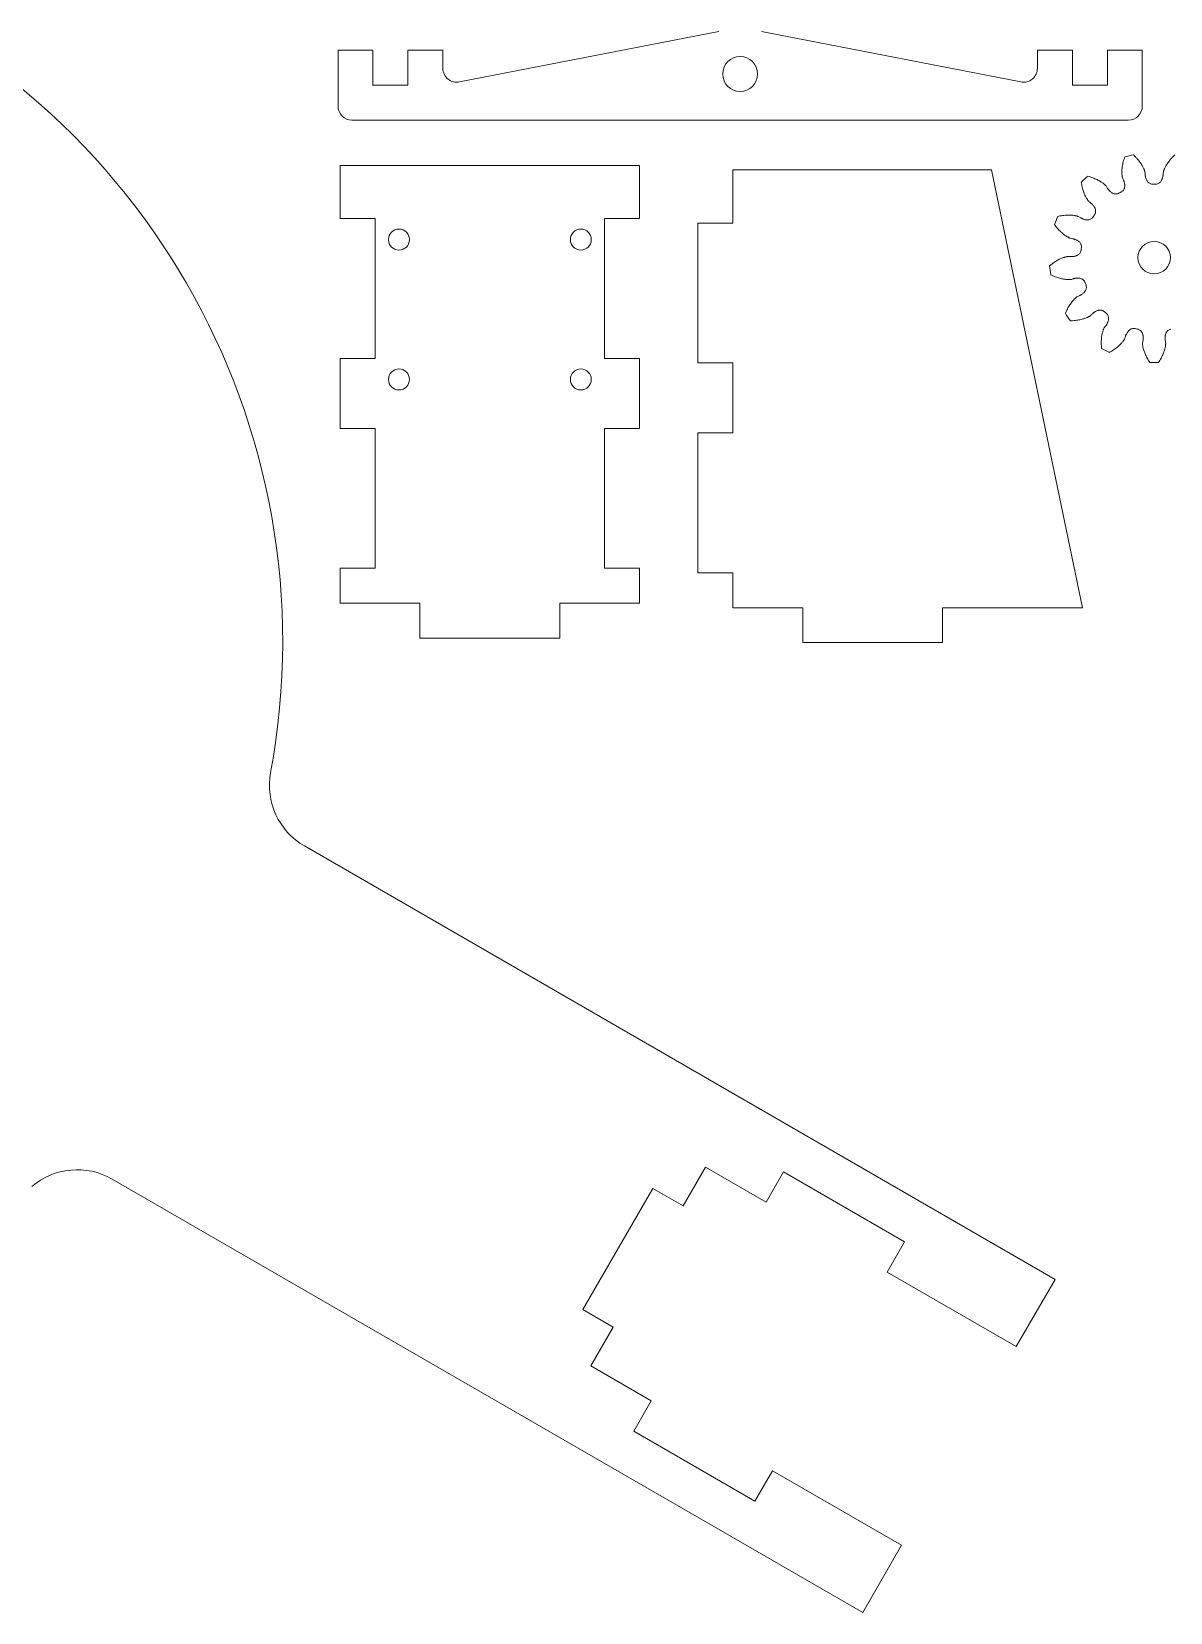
# Model space of a CAD drawing. Header units: inches. Extents: x 0.8 to 31.8, y 0.7 to 19.6.
# Drawn here: x 14.79 to 22.94, y 0.68 to 11.98 of the extents above; entities that cross this region are included whole.
import ezdxf

# ---------------------------------------------------------------- set-up
doc = ezdxf.new("R2010")
doc.units = ezdxf.units.IN
doc.header["$MEASUREMENT"] = 0

msp = doc.modelspace()

# ---------------------------------------------------------------- linework, layer by layer
at = {"color": 7, "linetype": 'Continuous', "lineweight": 15}
for p, q in [((19.708, 11.98), (17.854, 11.62)), ((21.866, 11.62), (20.013, 11.98)), ((16.985, 11.847), (16.985, 11.447)), ((17.235, 11.847), (16.985, 11.847)), ((17.235, 11.597), (17.235, 11.847)), ((17.485, 11.847), (17.485, 11.597)), ((17.735, 11.847), (17.485, 11.847)), ((17.735, 11.718), (17.735, 11.847)), ((21.985, 11.847), (21.985, 11.718)), ((22.235, 11.847), (21.985, 11.847)), ((22.235, 11.597), (22.235, 11.847)), ((22.485, 11.847), (22.485, 11.597)), ((22.735, 11.847), (22.485, 11.847)), ((22.735, 11.447), (22.735, 11.847)), ((17.485, 11.597), (17.235, 11.597)), ((22.485, 11.597), (22.235, 11.597)), ((17.085, 11.347), (22.635, 11.347)), ((17.001, 11.023), (17.001, 10.643)), ((19.141, 11.023), (17.001, 11.023)), ((19.141, 10.643), (19.141, 11.023)), ((19.807, 10.991), (19.807, 10.611)), ((21.657, 10.991), (19.807, 10.991)), ((22.307, 7.861), (21.657, 10.991)), ((17.001, 10.643), (17.251, 10.643)), ((17.251, 10.643), (17.251, 9.643)), ((18.891, 10.643), (19.141, 10.643)), ((18.891, 9.643), (18.891, 10.643)), ((19.557, 10.611), (19.557, 9.611)), ((19.807, 10.611), (19.557, 10.611)), ((17.001, 9.643), (17.001, 9.143)), ((17.251, 9.643), (17.001, 9.643)), ((19.141, 9.643), (18.891, 9.643)), ((19.141, 9.143), (19.141, 9.643)), ((19.557, 9.611), (19.807, 9.611)), ((19.807, 9.611), (19.807, 9.111)), ((17.001, 9.143), (17.251, 9.143)), ((17.251, 9.143), (17.251, 8.143)), ((18.891, 9.143), (19.141, 9.143)), ((18.891, 8.143), (18.891, 9.143)), ((19.557, 9.111), (19.557, 8.111)), ((19.807, 9.111), (19.557, 9.111)), ((17.001, 8.143), (17.001, 7.893)), ((17.251, 8.143), (17.001, 8.143)), ((19.141, 8.143), (18.891, 8.143)), ((19.141, 7.893), (19.141, 8.143)), ((19.557, 8.111), (19.807, 8.111)), ((19.807, 8.111), (19.807, 7.861)), ((17.001, 7.893), (17.571, 7.893)), ((17.571, 7.893), (17.571, 7.643)), ((18.571, 7.893), (19.141, 7.893)), ((18.571, 7.643), (18.571, 7.893)), ((19.807, 7.861), (20.307, 7.861)), ((20.307, 7.861), (20.307, 7.611)), ((21.307, 7.861), (22.307, 7.861)), ((21.307, 7.611), (21.307, 7.861)), ((17.571, 7.643), (18.571, 7.643)), ((20.307, 7.611), (21.307, 7.611)), ((16.745, 6.157), (22.111, 3.058)), ((19.612, 3.86), (19.452, 3.583)), ((20.045, 3.61), (19.612, 3.86)), ((20.736, 0.677), (15.37, 3.775)), ((20.17, 3.827), (20.045, 3.61)), ((21.036, 3.327), (20.17, 3.827)), ((19.236, 3.708), (18.736, 2.842)), ((19.452, 3.583), (19.236, 3.708)), ((20.911, 3.11), (21.036, 3.327)), ((21.834, 2.578), (20.911, 3.11)), ((22.111, 3.058), (21.834, 2.578)), ((18.736, 2.842), (18.952, 2.717)), ((18.952, 2.717), (18.792, 2.44)), ((18.792, 2.44), (19.225, 2.19)), ((19.225, 2.19), (19.1, 1.973)), ((19.1, 1.973), (19.966, 1.473)), ((19.966, 1.473), (20.091, 1.69)), ((20.091, 1.69), (21.014, 1.157)), ((21.014, 1.157), (20.736, 0.677))]:
    msp.add_line(p, q, dxfattribs=at)
for centre, radius in [((19.86, 11.677), 0.125), ((17.421, 10.493), 0.075), ((18.721, 10.493), 0.075), ((22.82, 10.364), 0.116), ((17.421, 9.493), 0.075), ((18.721, 9.493), 0.075)]:
    msp.add_circle(centre, radius, dxfattribs=at)
for centre, radius, start, end in [((11.464, 7.618), 5.125, 349.4712, 70.5288), ((17.835, 11.718), 0.1, 180, 281), ((21.885, 11.718), 0.1, 259, 0), ((17.085, 11.447), 0.1, 180, 270), ((22.635, 11.447), 0.1, 270, 0), ((22.82, 10.364), 0.75, 101.427, 106.2653), ((22.82, 10.364), 0.75, 129.1193, 133.9577), ((22.82, 10.364), 0.525, 88.9389, 91.0611), ((22.82, 10.364), 0.525, 116.6313, 118.7534), ((22.82, 10.364), 0.75, 156.8116, 161.65), ((22.82, 10.364), 0.525, 144.3236, 146.4457), ((22.82, 10.364), 0.525, 172.0159, 174.138), ((22.82, 10.364), 0.75, 184.5039, 189.3423), ((22.82, 10.364), 0.525, 199.7082, 201.8303), ((22.82, 10.364), 0.75, 212.1962, 217.0346), ((22.82, 10.364), 0.525, 227.4005, 229.5226), ((22.82, 10.364), 0.525, 255.0928, 257.2149), ((22.82, 10.364), 0.75, 239.8885, 244.7269), ((22.82, 10.364), 0.75, 267.5808, 272.4192), ((16.995, 6.59), 0.5, 169.4712, 240), ((15.12, 3.342), 0.5, 60, 130.5288)]:
    msp.add_arc(centre, radius, start, end, dxfattribs=at)
for points, knots in [([(22.584, 10.833), (22.585, 10.834), (22.59, 10.836), (22.596, 10.842), (22.603, 10.85), (22.607, 10.859), (22.609, 10.868), (22.61, 10.877), (22.609, 10.886), (22.608, 10.895), (22.606, 10.903), (22.604, 10.909), (22.603, 10.913), (22.599, 10.923), (22.594, 10.932), (22.592, 10.943), (22.591, 10.949), (22.59, 10.957), (22.589, 10.966), (22.589, 10.977), (22.589, 10.989), (22.59, 11.002), (22.592, 11.017), (22.595, 11.033), (22.599, 11.05), (22.604, 11.067), (22.608, 11.079), (22.609, 11.084)], [0, 0, 0, 0, 0.0151257, 0.0562633, 0.0947292, 0.1304853, 0.1643273, 0.1972666, 0.230204, 0.2638448, 0.2987141, 0.3167381, 0.3352047, 0.3541467, 0.4330591, 0.4514322, 0.4750547, 0.5039267, 0.5380482, 0.5774191, 0.6220394, 0.6719092, 0.7270285, 0.7873972, 0.8530153, 0.9238829, 0.9851329, 0.9851329, 0.9851329, 0.9851329]), ([(22.671, 11.099), (22.675, 11.095), (22.684, 11.087), (22.696, 11.074), (22.707, 11.061), (22.717, 11.048), (22.726, 11.036), (22.733, 11.024), (22.739, 11.014), (22.744, 11.004), (22.747, 10.996), (22.75, 10.989), (22.752, 10.983), (22.755, 10.972), (22.755, 10.961), (22.756, 10.951), (22.757, 10.946), (22.758, 10.94), (22.76, 10.932), (22.763, 10.924), (22.767, 10.916), (22.772, 10.908), (22.778, 10.901), (22.786, 10.895), (22.795, 10.891), (22.803, 10.889), (22.808, 10.889), (22.81, 10.889)], [0.0148671, 0.0148671, 0.0148671, 0.0148671, 0.0761171, 0.1469847, 0.2126028, 0.2729715, 0.3280908, 0.3779606, 0.4225809, 0.4619518, 0.4960733, 0.5249453, 0.5485678, 0.5669409, 0.6458533, 0.6647953, 0.6832619, 0.7012859, 0.7361552, 0.769796, 0.8027334, 0.8356727, 0.8695147, 0.9052708, 0.9437367, 0.9848743, 1, 1, 1, 1]), ([(22.829, 10.889), (22.831, 10.889), (22.836, 10.889), (22.844, 10.891), (22.853, 10.895), (22.861, 10.901), (22.867, 10.908), (22.872, 10.916), (22.876, 10.924), (22.879, 10.932), (22.881, 10.94), (22.882, 10.946), (22.883, 10.951), (22.884, 10.961), (22.884, 10.972), (22.887, 10.983), (22.889, 10.989), (22.892, 10.996), (22.895, 11.004), (22.9, 11.014), (22.906, 11.024), (22.913, 11.036), (22.922, 11.048), (22.932, 11.061), (22.943, 11.074), (22.956, 11.087), (22.964, 11.095), (22.968, 11.099)], [0, 0, 0, 0, 0.0151257, 0.0562633, 0.0947292, 0.1304853, 0.1643273, 0.1972666, 0.230204, 0.2638448, 0.2987141, 0.3167381, 0.3352047, 0.3541467, 0.4330591, 0.4514322, 0.4750547, 0.5039267, 0.5380482, 0.5774191, 0.6220394, 0.6719092, 0.7270285, 0.7873972, 0.8530153, 0.9238829, 0.9851329, 0.9851329, 0.9851329, 0.9851329]), ([(22.393, 10.67), (22.394, 10.671), (22.397, 10.675), (22.4, 10.683), (22.401, 10.694), (22.401, 10.703), (22.399, 10.712), (22.395, 10.721), (22.391, 10.728), (22.385, 10.736), (22.38, 10.742), (22.376, 10.746), (22.372, 10.75), (22.364, 10.757), (22.355, 10.762), (22.348, 10.771), (22.345, 10.776), (22.34, 10.782), (22.336, 10.79), (22.33, 10.799), (22.325, 10.81), (22.32, 10.823), (22.315, 10.836), (22.31, 10.852), (22.305, 10.869), (22.302, 10.886), (22.3, 10.898), (22.299, 10.904)], [0, 0, 0, 0, 0.0151257, 0.0562633, 0.0947292, 0.1304853, 0.1643273, 0.1972666, 0.230204, 0.2638448, 0.2987141, 0.3167381, 0.3352047, 0.3541467, 0.4330591, 0.4514322, 0.4750547, 0.5039267, 0.5380482, 0.5774191, 0.6220394, 0.6719092, 0.7270285, 0.7873972, 0.8530153, 0.9238829, 0.9851329, 0.9851329, 0.9851329, 0.9851329]), ([(22.346, 10.946), (22.352, 10.944), (22.363, 10.941), (22.38, 10.935), (22.396, 10.928), (22.411, 10.922), (22.424, 10.915), (22.436, 10.908), (22.446, 10.902), (22.455, 10.896), (22.462, 10.89), (22.468, 10.885), (22.472, 10.88), (22.48, 10.873), (22.484, 10.863), (22.49, 10.854), (22.493, 10.85), (22.497, 10.845), (22.502, 10.84), (22.509, 10.833), (22.516, 10.828), (22.524, 10.824), (22.533, 10.82), (22.542, 10.819), (22.553, 10.819), (22.561, 10.821), (22.566, 10.823), (22.567, 10.824)], [0.0148671, 0.0148671, 0.0148671, 0.0148671, 0.0761171, 0.1469847, 0.2126028, 0.2729715, 0.3280908, 0.3779606, 0.4225809, 0.4619518, 0.4960733, 0.5249453, 0.5485678, 0.5669409, 0.6458533, 0.6647953, 0.6832619, 0.7012859, 0.7361552, 0.769796, 0.8027334, 0.8356727, 0.8695147, 0.9052708, 0.9437367, 0.9848743, 1, 1, 1, 1]), ([(22.13, 10.659), (22.135, 10.66), (22.147, 10.663), (22.165, 10.665), (22.182, 10.667), (22.199, 10.668), (22.213, 10.668), (22.227, 10.668), (22.239, 10.667), (22.249, 10.665), (22.258, 10.663), (22.266, 10.662), (22.272, 10.66), (22.282, 10.657), (22.291, 10.65), (22.3, 10.645), (22.304, 10.643), (22.31, 10.64), (22.318, 10.638), (22.326, 10.635), (22.335, 10.634), (22.344, 10.634), (22.353, 10.635), (22.363, 10.638), (22.372, 10.643), (22.378, 10.649), (22.381, 10.653), (22.382, 10.654)], [0.0148671, 0.0148671, 0.0148671, 0.0148671, 0.0761171, 0.1469847, 0.2126028, 0.2729715, 0.3280908, 0.3779606, 0.4225809, 0.4619518, 0.4960733, 0.5249453, 0.5485678, 0.5669409, 0.6458533, 0.6647953, 0.6832619, 0.7012859, 0.7361552, 0.769796, 0.8027334, 0.8356727, 0.8695147, 0.9052708, 0.9437367, 0.9848743, 1, 1, 1, 1]), ([(22.3, 10.437), (22.3, 10.438), (22.3, 10.443), (22.299, 10.452), (22.296, 10.461), (22.291, 10.47), (22.285, 10.477), (22.278, 10.483), (22.27, 10.487), (22.262, 10.491), (22.255, 10.494), (22.249, 10.496), (22.244, 10.498), (22.234, 10.5), (22.223, 10.501), (22.213, 10.505), (22.208, 10.508), (22.201, 10.512), (22.193, 10.516), (22.184, 10.522), (22.174, 10.529), (22.164, 10.538), (22.153, 10.548), (22.141, 10.559), (22.129, 10.572), (22.118, 10.586), (22.111, 10.595), (22.108, 10.6)], [0, 0, 0, 0, 0.0151257, 0.0562633, 0.0947292, 0.1304853, 0.1643273, 0.1972666, 0.230204, 0.2638448, 0.2987141, 0.3167381, 0.3352047, 0.3541467, 0.4330591, 0.4514322, 0.4750547, 0.5039267, 0.5380482, 0.5774191, 0.6220394, 0.6719092, 0.7270285, 0.7873972, 0.8530153, 0.9238829, 0.9851329, 0.9851329, 0.9851329, 0.9851329]), ([(22.072, 10.305), (22.076, 10.308), (22.085, 10.316), (22.1, 10.326), (22.114, 10.336), (22.128, 10.345), (22.141, 10.352), (22.153, 10.357), (22.165, 10.362), (22.175, 10.366), (22.183, 10.368), (22.191, 10.37), (22.197, 10.371), (22.208, 10.373), (22.218, 10.371), (22.229, 10.371), (22.234, 10.372), (22.24, 10.372), (22.248, 10.373), (22.257, 10.375), (22.265, 10.378), (22.273, 10.382), (22.281, 10.387), (22.288, 10.394), (22.294, 10.403), (22.296, 10.411), (22.297, 10.416), (22.297, 10.417)], [0.0148671, 0.0148671, 0.0148671, 0.0148671, 0.0761171, 0.1469847, 0.2126028, 0.2729715, 0.3280908, 0.3779606, 0.4225809, 0.4619518, 0.4960733, 0.5249453, 0.5485678, 0.5669409, 0.6458533, 0.6647953, 0.6832619, 0.7012859, 0.7361552, 0.769796, 0.8027334, 0.8356727, 0.8695147, 0.9052708, 0.9437367, 0.9848743, 1, 1, 1, 1]), ([(22.325, 10.187), (22.325, 10.188), (22.323, 10.193), (22.318, 10.2), (22.311, 10.207), (22.302, 10.212), (22.294, 10.215), (22.285, 10.217), (22.276, 10.218), (22.267, 10.218), (22.259, 10.217), (22.253, 10.216), (22.248, 10.215), (22.238, 10.212), (22.228, 10.208), (22.217, 10.207), (22.211, 10.207), (22.203, 10.207), (22.194, 10.208), (22.183, 10.209), (22.171, 10.211), (22.158, 10.213), (22.144, 10.217), (22.128, 10.222), (22.112, 10.228), (22.095, 10.234), (22.084, 10.24), (22.079, 10.242)], [0, 0, 0, 0, 0.0151257, 0.0562633, 0.0947292, 0.1304853, 0.1643273, 0.1972666, 0.230204, 0.2638448, 0.2987141, 0.3167381, 0.3352047, 0.3541467, 0.4330591, 0.4514322, 0.4750547, 0.5039267, 0.5380482, 0.5774191, 0.6220394, 0.6719092, 0.7270285, 0.7873972, 0.8530153, 0.9238829, 0.9851329, 0.9851329, 0.9851329, 0.9851329]), ([(22.185, 9.964), (22.187, 9.969), (22.192, 9.98), (22.199, 9.996), (22.208, 10.012), (22.216, 10.025), (22.225, 10.038), (22.233, 10.049), (22.24, 10.058), (22.248, 10.066), (22.254, 10.072), (22.26, 10.077), (22.265, 10.081), (22.273, 10.088), (22.284, 10.091), (22.293, 10.096), (22.297, 10.098), (22.303, 10.102), (22.309, 10.106), (22.316, 10.112), (22.322, 10.119), (22.327, 10.126), (22.332, 10.134), (22.335, 10.144), (22.336, 10.154), (22.334, 10.162), (22.333, 10.167), (22.332, 10.169)], [0.0148671, 0.0148671, 0.0148671, 0.0148671, 0.0761171, 0.1469847, 0.2126028, 0.2729715, 0.3280908, 0.3779606, 0.4225809, 0.4619518, 0.4960733, 0.5249453, 0.5485678, 0.5669409, 0.6458533, 0.6647953, 0.6832619, 0.7012859, 0.7361552, 0.769796, 0.8027334, 0.8356727, 0.8695147, 0.9052708, 0.9437367, 0.9848743, 1, 1, 1, 1]), ([(22.464, 9.977), (22.463, 9.978), (22.459, 9.981), (22.452, 9.986), (22.442, 9.988), (22.432, 9.989), (22.423, 9.988), (22.414, 9.985), (22.406, 9.982), (22.398, 9.978), (22.391, 9.973), (22.386, 9.969), (22.382, 9.966), (22.375, 9.959), (22.368, 9.951), (22.359, 9.945), (22.353, 9.942), (22.346, 9.938), (22.338, 9.935), (22.328, 9.931), (22.317, 9.927), (22.304, 9.923), (22.289, 9.92), (22.273, 9.917), (22.256, 9.914), (22.238, 9.913), (22.226, 9.912), (22.221, 9.912)], [0, 0, 0, 0, 0.0151257, 0.0562633, 0.0947292, 0.1304853, 0.1643273, 0.1972666, 0.230204, 0.2638448, 0.2987141, 0.3167381, 0.3352047, 0.3541467, 0.4330591, 0.4514322, 0.4750547, 0.5039267, 0.5380482, 0.5774191, 0.6220394, 0.6719092, 0.7270285, 0.7873972, 0.8530153, 0.9238829, 0.9851329, 0.9851329, 0.9851329, 0.9851329]), ([(22.443, 9.715), (22.443, 9.72), (22.442, 9.732), (22.441, 9.75), (22.442, 9.768), (22.443, 9.784), (22.444, 9.799), (22.446, 9.812), (22.449, 9.824), (22.452, 9.834), (22.454, 9.843), (22.457, 9.85), (22.46, 9.856), (22.464, 9.866), (22.472, 9.873), (22.478, 9.882), (22.48, 9.886), (22.484, 9.892), (22.487, 9.899), (22.49, 9.907), (22.493, 9.916), (22.494, 9.925), (22.494, 9.934), (22.492, 9.943), (22.489, 9.953), (22.483, 9.96), (22.48, 9.963), (22.479, 9.964)], [0.0148671, 0.0148671, 0.0148671, 0.0148671, 0.0761171, 0.1469847, 0.2126028, 0.2729715, 0.3280908, 0.3779606, 0.4225809, 0.4619518, 0.4960733, 0.5249453, 0.5485678, 0.5669409, 0.6458533, 0.6647953, 0.6832619, 0.7012859, 0.7361552, 0.769796, 0.8027334, 0.8356727, 0.8695147, 0.9052708, 0.9437367, 0.9848743, 1, 1, 1, 1]), ([(22.684, 9.856), (22.683, 9.857), (22.678, 9.858), (22.67, 9.858), (22.659, 9.856), (22.65, 9.852), (22.643, 9.846), (22.636, 9.84), (22.631, 9.833), (22.626, 9.826), (22.622, 9.819), (22.619, 9.813), (22.617, 9.809), (22.614, 9.799), (22.612, 9.788), (22.606, 9.779), (22.603, 9.774), (22.598, 9.767), (22.593, 9.76), (22.586, 9.752), (22.577, 9.743), (22.568, 9.734), (22.556, 9.724), (22.544, 9.714), (22.529, 9.704), (22.514, 9.694), (22.504, 9.688), (22.499, 9.686)], [0, 0, 0, 0, 0.0151257, 0.0562633, 0.0947292, 0.1304853, 0.1643273, 0.1972666, 0.230204, 0.2638448, 0.2987141, 0.3167381, 0.3352047, 0.3541467, 0.4330591, 0.4514322, 0.4750547, 0.5039267, 0.5380482, 0.5774191, 0.6220394, 0.6719092, 0.7270285, 0.7873972, 0.8530153, 0.9238829, 0.9851329, 0.9851329, 0.9851329, 0.9851329]), ([(22.788, 9.614), (22.785, 9.619), (22.779, 9.629), (22.77, 9.645), (22.762, 9.66), (22.755, 9.675), (22.75, 9.689), (22.746, 9.702), (22.742, 9.713), (22.74, 9.724), (22.738, 9.733), (22.737, 9.74), (22.737, 9.747), (22.736, 9.758), (22.739, 9.768), (22.741, 9.778), (22.741, 9.783), (22.741, 9.79), (22.741, 9.797), (22.74, 9.806), (22.739, 9.815), (22.736, 9.824), (22.731, 9.832), (22.725, 9.84), (22.717, 9.846), (22.71, 9.85), (22.705, 9.851), (22.703, 9.852)], [0.0148671, 0.0148671, 0.0148671, 0.0148671, 0.0761171, 0.1469847, 0.2126028, 0.2729715, 0.3280908, 0.3779606, 0.4225809, 0.4619518, 0.4960733, 0.5249453, 0.5485678, 0.5669409, 0.6458533, 0.6647953, 0.6832619, 0.7012859, 0.7361552, 0.769796, 0.8027334, 0.8356727, 0.8695147, 0.9052708, 0.9437367, 0.9848743, 1, 1, 1, 1]), ([(22.936, 9.852), (22.934, 9.851), (22.93, 9.85), (22.922, 9.846), (22.914, 9.84), (22.908, 9.832), (22.903, 9.824), (22.901, 9.815), (22.899, 9.806), (22.898, 9.797), (22.898, 9.79), (22.898, 9.783), (22.898, 9.778), (22.9, 9.768), (22.903, 9.758), (22.902, 9.747), (22.902, 9.74), (22.901, 9.733), (22.899, 9.724), (22.897, 9.713), (22.893, 9.702), (22.889, 9.689), (22.884, 9.675), (22.877, 9.66), (22.869, 9.645), (22.861, 9.629), (22.854, 9.619), (22.851, 9.614)], [0, 0, 0, 0, 0.0151257, 0.0562633, 0.0947292, 0.1304853, 0.1643273, 0.1972666, 0.230204, 0.2638448, 0.2987141, 0.3167381, 0.3352047, 0.3541467, 0.4330591, 0.4514322, 0.4750547, 0.5039267, 0.5380482, 0.5774191, 0.6220394, 0.6719092, 0.7270285, 0.7873972, 0.8530153, 0.9238829, 0.9851329, 0.9851329, 0.9851329, 0.9851329])]:
    msp.add_open_spline(points, degree=3, knots=knots, dxfattribs=at)

doc.saveas('drawing.dxf')
